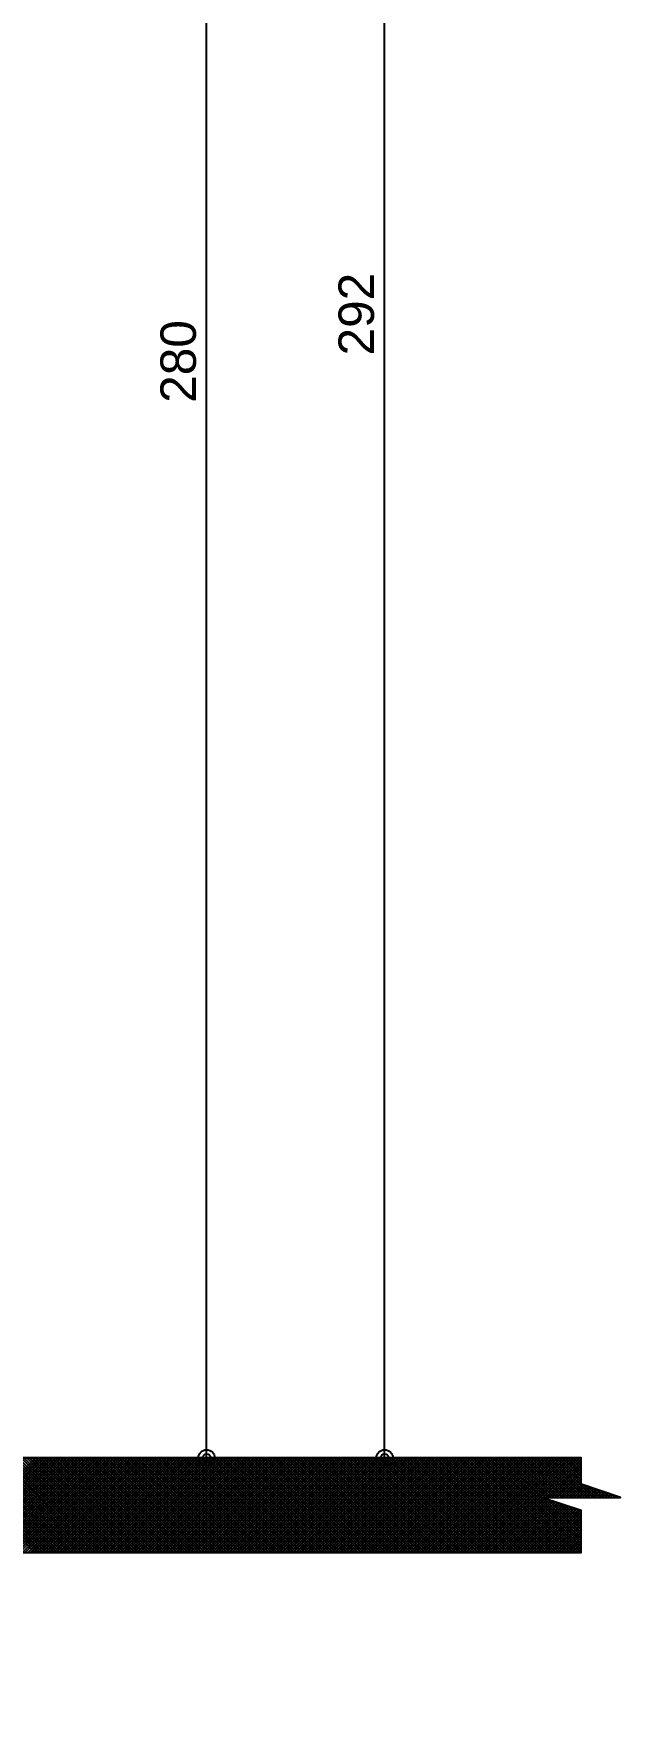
# Model space of a CAD drawing. Extents: x 0 to 119, y 0 to 84.
# Drawn here: x 37.2 to 40.18, y 17.98 to 26.48 of the extents above; entities that cross this region are included whole.
import ezdxf

# ---------------------------------------------------------------- set-up
doc = ezdxf.new("R2010")
doc.units = 0
doc.header["$MEASUREMENT"] = 0
for name, color, linetype in [('29', 9, 'CONTINUOUS'), ('32', 250, 'CONTINUOUS'), ('6', 178, 'CONTINUOUS')]:
    doc.layers.add(name, color=color, linetype=linetype)
doc.styles.add('TQS_ARIAL', font='arial.ttf')

msp = doc.modelspace()

# ---------------------------------------------------------------- linework, layer by layer
at = {"layer": '29', "color": 9, "linetype": 'Continuous'}
for p, q in [((36.731237, 19.257477), (37.211237, 18.777477)), ((36.73799, 18.777477), (37.21799, 19.257477)), ((36.74538, 19.257477), (37.22538, 18.777477)), ((36.752132, 18.777477), (37.232132, 19.257477)), ((36.759522, 19.257477), (37.239522, 18.777477)), ((36.766274, 18.777477), (37.246274, 19.257477)), ((36.773664, 19.257477), (37.253664, 18.777477)), ((36.780416, 18.777477), (37.260416, 19.257477)), ((36.787806, 19.257477), (37.267806, 18.777477)), ((36.794558, 18.777477), (37.274558, 19.257477)), ((36.801948, 19.257477), (37.281948, 18.777477)), ((36.8087, 18.777477), (37.2887, 19.257477)), ((36.81609, 19.257477), (37.29609, 18.777477)), ((36.822843, 18.777477), (37.302843, 19.257477)), ((36.830232, 19.257477), (37.310232, 18.777477)), ((36.836985, 18.777477), (37.316985, 19.257477)), ((36.844375, 19.257477), (37.324375, 18.777477)), ((36.851127, 18.777477), (37.331127, 19.257477)), ((36.858517, 19.257477), (37.338517, 18.777477)), ((36.865269, 18.777477), (37.345269, 19.257477)), ((36.872659, 19.257477), (37.352659, 18.777477)), ((36.879411, 18.777477), (37.359411, 19.257477)), ((36.886801, 19.257477), (37.366801, 18.777477)), ((36.893553, 18.777477), (37.373553, 19.257477)), ((36.900943, 19.257477), (37.380943, 18.777477)), ((36.907695, 18.777477), (37.387695, 19.257477)), ((36.915085, 19.257477), (37.395085, 18.777477)), ((36.921838, 18.777477), (37.401838, 19.257477)), ((36.929227, 19.257477), (37.409227, 18.777477)), ((36.93598, 18.777477), (37.41598, 19.257477)), ((36.943369, 19.257477), (37.423369, 18.777477)), ((36.950122, 18.777477), (37.430122, 19.257477)), ((36.957512, 19.257477), (37.437512, 18.777477)), ((36.964264, 18.777477), (37.444264, 19.257477)), ((36.971654, 19.257477), (37.451654, 18.777477)), ((36.978406, 18.777477), (37.458406, 19.257477)), ((36.985796, 19.257477), (37.465796, 18.777477)), ((36.992548, 18.777477), (37.472548, 19.257477)), ((36.999938, 19.257477), (37.479938, 18.777477)), ((37.00669, 18.777477), (37.48669, 19.257477)), ((37.01408, 19.257477), (37.49408, 18.777477)), ((37.020832, 18.777477), (37.500832, 19.257477)), ((37.028222, 19.257477), (37.508222, 18.777477)), ((37.034975, 18.777477), (37.514975, 19.257477)), ((37.042364, 19.257477), (37.522364, 18.777477)), ((37.049117, 18.777477), (37.529117, 19.257477)), ((37.056507, 19.257477), (37.536507, 18.777477)), ((37.063259, 18.777477), (37.543259, 19.257477)), ((37.070649, 19.257477), (37.550649, 18.777477)), ((37.077401, 18.777477), (37.557401, 19.257477)), ((37.084791, 19.257477), (37.564791, 18.777477)), ((37.091543, 18.777477), (37.571543, 19.257477)), ((37.098933, 19.257477), (37.578933, 18.777477)), ((37.105685, 18.777477), (37.585685, 19.257477)), ((37.113075, 19.257477), (37.593075, 18.777477)), ((37.119827, 18.777477), (37.599827, 19.257477)), ((37.127217, 19.257477), (37.607217, 18.777477)), ((37.13397, 18.777477), (37.61397, 19.257477)), ((37.141359, 19.257477), (37.621359, 18.777477)), ((37.148112, 18.777477), (37.628112, 19.257477)), ((37.155502, 19.257477), (37.635502, 18.777477)), ((37.162254, 18.777477), (37.642254, 19.257477)), ((37.169644, 19.257477), (37.649644, 18.777477)), ((37.176396, 18.777477), (37.656396, 19.257477)), ((37.183786, 19.257477), (37.663786, 18.777477)), ((37.190538, 18.777477), (37.670538, 19.257477)), ((37.197928, 19.257477), (37.677928, 18.777477)), ((37.20468, 18.777477), (37.68468, 19.257477)), ((37.21207, 19.257477), (37.69207, 18.777477)), ((37.218822, 18.777477), (37.698822, 19.257477)), ((37.226212, 19.257477), (37.706212, 18.777477)), ((37.232964, 18.777477), (37.712964, 19.257477)), ((37.240354, 19.257477), (37.720354, 18.777477)), ((37.247107, 18.777477), (37.727107, 19.257477)), ((37.254496, 19.257477), (37.734496, 18.777477)), ((37.261249, 18.777477), (37.741249, 19.257477)), ((37.268639, 19.257477), (37.748639, 18.777477)), ((37.275391, 18.777477), (37.755391, 19.257477)), ((37.282781, 19.257477), (37.762781, 18.777477)), ((37.289533, 18.777477), (37.769533, 19.257477)), ((37.296923, 19.257477), (37.776923, 18.777477)), ((37.303675, 18.777477), (37.783675, 19.257477)), ((37.311065, 19.257477), (37.791065, 18.777477)), ((37.317817, 18.777477), (37.797817, 19.257477)), ((37.325207, 19.257477), (37.805207, 18.777477)), ((37.331959, 18.777477), (37.811959, 19.257477)), ((37.339349, 19.257477), (37.819349, 18.777477)), ((37.346102, 18.777477), (37.826102, 19.257477)), ((37.353491, 19.257477), (37.833491, 18.777477)), ((37.360244, 18.777477), (37.840244, 19.257477)), ((37.367634, 19.257477), (37.847634, 18.777477)), ((37.374386, 18.777477), (37.854386, 19.257477)), ((37.381776, 19.257477), (37.861776, 18.777477)), ((37.388528, 18.777477), (37.868528, 19.257477)), ((37.395918, 19.257477), (37.875918, 18.777477)), ((37.40267, 18.777477), (37.88267, 19.257477)), ((37.41006, 19.257477), (37.89006, 18.777477)), ((37.416812, 18.777477), (37.896812, 19.257477)), ((37.424202, 19.257477), (37.904202, 18.777477)), ((37.430954, 18.777477), (37.910954, 19.257477)), ((37.438344, 19.257477), (37.918344, 18.777477)), ((37.445097, 18.777477), (37.925097, 19.257477)), ((37.452486, 19.257477), (37.932486, 18.777477)), ((37.459239, 18.777477), (37.939239, 19.257477)), ((37.466628, 19.257477), (37.946628, 18.777477)), ((37.473381, 18.777477), (37.953381, 19.257477)), ((37.480771, 19.257477), (37.960771, 18.777477)), ((37.487523, 18.777477), (37.967523, 19.257477)), ((37.494913, 19.257477), (37.974913, 18.777477)), ((37.501665, 18.777477), (37.981665, 19.257477)), ((37.509055, 19.257477), (37.989055, 18.777477)), ((37.515807, 18.777477), (37.995807, 19.257477)), ((37.523197, 19.257477), (38.003197, 18.777477)), ((37.529949, 18.777477), (38.009949, 19.257477)), ((37.537339, 19.257477), (38.017339, 18.777477)), ((37.544091, 18.777477), (38.024091, 19.257477)), ((37.551481, 19.257477), (38.031481, 18.777477)), ((37.558234, 18.777477), (38.038234, 19.257477)), ((37.565623, 19.257477), (38.045623, 18.777477)), ((37.572376, 18.777477), (38.052376, 19.257477)), ((37.579766, 19.257477), (38.059766, 18.777477)), ((37.586518, 18.777477), (38.066518, 19.257477)), ((37.593908, 19.257477), (38.073908, 18.777477)), ((37.60066, 18.777477), (38.08066, 19.257477)), ((37.60805, 19.257477), (38.08805, 18.777477)), ((37.614802, 18.777477), (38.094802, 19.257477)), ((37.622192, 19.257477), (38.102192, 18.777477)), ((37.628944, 18.777477), (38.108944, 19.257477)), ((37.636334, 19.257477), (38.116334, 18.777477)), ((37.643086, 18.777477), (38.123086, 19.257477)), ((37.650476, 19.257477), (38.130476, 18.777477)), ((37.657229, 18.777477), (38.137229, 19.257477)), ((37.664618, 19.257477), (38.144618, 18.777477)), ((37.671371, 18.777477), (38.151371, 19.257477)), ((37.678761, 19.257477), (38.158761, 18.777477)), ((37.685513, 18.777477), (38.165513, 19.257477)), ((37.692903, 19.257477), (38.172903, 18.777477)), ((37.699655, 18.777477), (38.179655, 19.257477)), ((37.707045, 19.257477), (38.187045, 18.777477)), ((37.713797, 18.777477), (38.193797, 19.257477)), ((37.721187, 19.257477), (38.201187, 18.777477)), ((37.727939, 18.777477), (38.207939, 19.257477)), ((37.735329, 19.257477), (38.215329, 18.777477)), ((37.742081, 18.777477), (38.222081, 19.257477)), ((37.749471, 19.257477), (38.229471, 18.777477)), ((37.756224, 18.777477), (38.236224, 19.257477)), ((37.763613, 19.257477), (38.243613, 18.777477)), ((37.770366, 18.777477), (38.250366, 19.257477)), ((37.777755, 19.257477), (38.257755, 18.777477)), ((37.784508, 18.777477), (38.264508, 19.257477)), ((37.791898, 19.257477), (38.271898, 18.777477)), ((37.79865, 18.777477), (38.27865, 19.257477)), ((37.80604, 19.257477), (38.28604, 18.777477)), ((37.812792, 18.777477), (38.292792, 19.257477)), ((37.820182, 19.257477), (38.300182, 18.777477)), ((37.826934, 18.777477), (38.306934, 19.257477)), ((37.834324, 19.257477), (38.314324, 18.777477)), ((37.841076, 18.777477), (38.321076, 19.257477)), ((37.848466, 19.257477), (38.328466, 18.777477)), ((37.855218, 18.777477), (38.335218, 19.257477)), ((37.862608, 19.257477), (38.342608, 18.777477)), ((37.869361, 18.777477), (38.349361, 19.257477)), ((37.87675, 19.257477), (38.35675, 18.777477)), ((37.883503, 18.777477), (38.363503, 19.257477)), ((37.890893, 19.257477), (38.370893, 18.777477)), ((37.897645, 18.777477), (38.377645, 19.257477)), ((37.905035, 19.257477), (38.385035, 18.777477)), ((37.911787, 18.777477), (38.391787, 19.257477)), ((37.919177, 19.257477), (38.399177, 18.777477)), ((37.925929, 18.777477), (38.405929, 19.257477)), ((37.933319, 19.257477), (38.413319, 18.777477)), ((37.940071, 18.777477), (38.420071, 19.257477)), ((37.947461, 19.257477), (38.427461, 18.777477)), ((37.954213, 18.777477), (38.434213, 19.257477)), ((37.961603, 19.257477), (38.441603, 18.777477)), ((37.968356, 18.777477), (38.448356, 19.257477)), ((37.975745, 19.257477), (38.455745, 18.777477)), ((37.982498, 18.777477), (38.462498, 19.257477)), ((37.989888, 19.257477), (38.469888, 18.777477)), ((37.99664, 18.777477), (38.47664, 19.257477)), ((38.00403, 19.257477), (38.48403, 18.777477)), ((38.010782, 18.777477), (38.490782, 19.257477)), ((38.018172, 19.257477), (38.498172, 18.777477)), ((38.024924, 18.777477), (38.504924, 19.257477)), ((38.032314, 19.257477), (38.512314, 18.777477)), ((38.039066, 18.777477), (38.519066, 19.257477)), ((38.046456, 19.257477), (38.526456, 18.777477)), ((38.053208, 18.777477), (38.533208, 19.257477)), ((38.060598, 19.257477), (38.540598, 18.777477)), ((38.06735, 18.777477), (38.54735, 19.257477)), ((38.07474, 19.257477), (38.55474, 18.777477)), ((38.081493, 18.777477), (38.561493, 19.257477)), ((38.088882, 19.257477), (38.568882, 18.777477)), ((38.095635, 18.777477), (38.575635, 19.257477)), ((38.103025, 19.257477), (38.583025, 18.777477)), ((38.109777, 18.777477), (38.589777, 19.257477)), ((38.117167, 19.257477), (38.597167, 18.777477)), ((38.123919, 18.777477), (38.603919, 19.257477)), ((38.131309, 19.257477), (38.611309, 18.777477)), ((38.138061, 18.777477), (38.618061, 19.257477)), ((38.145451, 19.257477), (38.625451, 18.777477)), ((38.152203, 18.777477), (38.632203, 19.257477)), ((38.159593, 19.257477), (38.639593, 18.777477)), ((38.166345, 18.777477), (38.646345, 19.257477)), ((38.173735, 19.257477), (38.653735, 18.777477)), ((38.180488, 18.777477), (38.660488, 19.257477)), ((38.187877, 19.257477), (38.667877, 18.777477)), ((38.19463, 18.777477), (38.67463, 19.257477)), ((38.20202, 19.257477), (38.68202, 18.777477)), ((38.208772, 18.777477), (38.688772, 19.257477)), ((38.216162, 19.257477), (38.696162, 18.777477)), ((38.222914, 18.777477), (38.702914, 19.257477)), ((38.230304, 19.257477), (38.710304, 18.777477)), ((38.237056, 18.777477), (38.717056, 19.257477)), ((38.244446, 19.257477), (38.724446, 18.777477)), ((38.251198, 18.777477), (38.731198, 19.257477)), ((38.258588, 19.257477), (38.738588, 18.777477)), ((38.26534, 18.777477), (38.74534, 19.257477)), ((38.27273, 19.257477), (38.75273, 18.777477)), ((38.279483, 18.777477), (38.759483, 19.257477)), ((38.286872, 19.257477), (38.766872, 18.777477)), ((38.293625, 18.777477), (38.773625, 19.257477)), ((38.301014, 19.257477), (38.781014, 18.777477)), ((38.307767, 18.777477), (38.787767, 19.257477)), ((38.315157, 19.257477), (38.795157, 18.777477)), ((38.321909, 18.777477), (38.801909, 19.257477)), ((38.329299, 19.257477), (38.809299, 18.777477)), ((38.336051, 18.777477), (38.816051, 19.257477)), ((38.343441, 19.257477), (38.823441, 18.777477)), ((38.350193, 18.777477), (38.830193, 19.257477)), ((38.357583, 19.257477), (38.837583, 18.777477)), ((38.364335, 18.777477), (38.844335, 19.257477)), ((38.371725, 19.257477), (38.851725, 18.777477)), ((38.378477, 18.777477), (38.858477, 19.257477)), ((38.385867, 19.257477), (38.865867, 18.777477)), ((38.39262, 18.777477), (38.87262, 19.257477)), ((38.400009, 19.257477), (38.880009, 18.777477)), ((38.406762, 18.777477), (38.886762, 19.257477)), ((38.414152, 19.257477), (38.894152, 18.777477)), ((38.420904, 18.777477), (38.900904, 19.257477)), ((38.428294, 19.257477), (38.908294, 18.777477)), ((38.435046, 18.777477), (38.915046, 19.257477)), ((38.442436, 19.257477), (38.922436, 18.777477)), ((38.449188, 18.777477), (38.929188, 19.257477)), ((38.456578, 19.257477), (38.936578, 18.777477)), ((38.46333, 18.777477), (38.94333, 19.257477)), ((38.47072, 19.257477), (38.95072, 18.777477)), ((38.477472, 18.777477), (38.957472, 19.257477)), ((38.484862, 19.257477), (38.964862, 18.777477)), ((38.491615, 18.777477), (38.971615, 19.257477)), ((38.499004, 19.257477), (38.979004, 18.777477)), ((38.505757, 18.777477), (38.985757, 19.257477)), ((38.513147, 19.257477), (38.993147, 18.777477)), ((38.519899, 18.777477), (38.999899, 19.257477)), ((38.527289, 19.257477), (39.007289, 18.777477)), ((38.534041, 18.777477), (39.014041, 19.257477)), ((38.541431, 19.257477), (39.021431, 18.777477)), ((38.548183, 18.777477), (39.028183, 19.257477)), ((38.555573, 19.257477), (39.035573, 18.777477)), ((38.562325, 18.777477), (39.042325, 19.257477)), ((38.569715, 19.257477), (39.049715, 18.777477)), ((38.576467, 18.777477), (39.056467, 19.257477)), ((38.583857, 19.257477), (39.063857, 18.777477)), ((38.59061, 18.777477), (39.07061, 19.257477)), ((38.597999, 19.257477), (39.077999, 18.777477)), ((38.604752, 18.777477), (39.084752, 19.257477)), ((38.612141, 19.257477), (39.092141, 18.777477)), ((38.618894, 18.777477), (39.098894, 19.257477)), ((38.626284, 19.257477), (39.106284, 18.777477)), ((38.633036, 18.777477), (39.113036, 19.257477)), ((38.640426, 19.257477), (39.120426, 18.777477)), ((38.647178, 18.777477), (39.127178, 19.257477)), ((38.654568, 19.257477), (39.134568, 18.777477)), ((38.66132, 18.777477), (39.14132, 19.257477)), ((38.66871, 19.257477), (39.14871, 18.777477)), ((38.675462, 18.777477), (39.155462, 19.257477)), ((38.682852, 19.257477), (39.162852, 18.777477)), ((38.689604, 18.777477), (39.169604, 19.257477)), ((38.696994, 19.257477), (39.176994, 18.777477)), ((38.703747, 18.777477), (39.183747, 19.257477)), ((38.711136, 19.257477), (39.191136, 18.777477)), ((38.717889, 18.777477), (39.197889, 19.257477)), ((38.725279, 19.257477), (39.205279, 18.777477)), ((38.732031, 18.777477), (39.212031, 19.257477)), ((38.739421, 19.257477), (39.219421, 18.777477)), ((38.746173, 18.777477), (39.226173, 19.257477)), ((38.753563, 19.257477), (39.233563, 18.777477)), ((38.760315, 18.777477), (39.240315, 19.257477)), ((38.767705, 19.257477), (39.247705, 18.777477)), ((38.774457, 18.777477), (39.254457, 19.257477)), ((38.781847, 19.257477), (39.261847, 18.777477)), ((38.788599, 18.777477), (39.268599, 19.257477)), ((38.795989, 19.257477), (39.275989, 18.777477)), ((38.802742, 18.777477), (39.282742, 19.257477)), ((38.810131, 19.257477), (39.290131, 18.777477)), ((38.816884, 18.777477), (39.296884, 19.257477)), ((38.824274, 19.257477), (39.304274, 18.777477)), ((38.831026, 18.777477), (39.311026, 19.257477)), ((38.838416, 19.257477), (39.318416, 18.777477)), ((38.845168, 18.777477), (39.325168, 19.257477)), ((38.852558, 19.257477), (39.332558, 18.777477)), ((38.85931, 18.777477), (39.33931, 19.257477)), ((38.8667, 19.257477), (39.3467, 18.777477)), ((38.873452, 18.777477), (39.353452, 19.257477)), ((38.880842, 19.257477), (39.360842, 18.777477)), ((38.887594, 18.777477), (39.367594, 19.257477)), ((38.894984, 19.257477), (39.374984, 18.777477)), ((38.901736, 18.777477), (39.381736, 19.257477)), ((38.909126, 19.257477), (39.389126, 18.777477)), ((38.915879, 18.777477), (39.395879, 19.257477)), ((38.923268, 19.257477), (39.403268, 18.777477)), ((38.930021, 18.777477), (39.410021, 19.257477)), ((38.937411, 19.257477), (39.417411, 18.777477)), ((38.944163, 18.777477), (39.424163, 19.257477)), ((38.951553, 19.257477), (39.431553, 18.777477)), ((38.958305, 18.777477), (39.438305, 19.257477)), ((38.965695, 19.257477), (39.445695, 18.777477)), ((38.972447, 18.777477), (39.452447, 19.257477)), ((38.979837, 19.257477), (39.459837, 18.777477)), ((38.986589, 18.777477), (39.466589, 19.257477)), ((38.993979, 19.257477), (39.473979, 18.777477)), ((39.000731, 18.777477), (39.480731, 19.257477)), ((39.008121, 19.257477), (39.488121, 18.777477)), ((39.014874, 18.777477), (39.494874, 19.257477)), ((39.022263, 19.257477), (39.502263, 18.777477)), ((39.029016, 18.777477), (39.509016, 19.257477)), ((39.036406, 19.257477), (39.516406, 18.777477)), ((39.043158, 18.777477), (39.523158, 19.257477)), ((39.050548, 19.257477), (39.530548, 18.777477)), ((39.0573, 18.777477), (39.5373, 19.257477)), ((39.06469, 19.257477), (39.54469, 18.777477)), ((39.071442, 18.777477), (39.551442, 19.257477)), ((39.078832, 19.257477), (39.558832, 18.777477)), ((39.085584, 18.777477), (39.565584, 19.257477)), ((39.092974, 19.257477), (39.572974, 18.777477)), ((39.099726, 18.777477), (39.579726, 19.257477)), ((39.107116, 19.257477), (39.587116, 18.777477)), ((39.113869, 18.777477), (39.593869, 19.257477)), ((39.121258, 19.257477), (39.601258, 18.777477)), ((39.128011, 18.777477), (39.608011, 19.257477)), ((39.1354, 19.257477), (39.6154, 18.777477)), ((39.142153, 18.777477), (39.622153, 19.257477)), ((39.149543, 19.257477), (39.629543, 18.777477)), ((39.156295, 18.777477), (39.636295, 19.257477)), ((39.163685, 19.257477), (39.643685, 18.777477)), ((39.170437, 18.777477), (39.650437, 19.257477)), ((39.177827, 19.257477), (39.657827, 18.777477)), ((39.184579, 18.777477), (39.664579, 19.257477)), ((39.191969, 19.257477), (39.671969, 18.777477)), ((39.198721, 18.777477), (39.678721, 19.257477)), ((39.206111, 19.257477), (39.686111, 18.777477)), ((39.212863, 18.777477), (39.692863, 19.257477)), ((39.220253, 19.257477), (39.700253, 18.777477)), ((39.227006, 18.777477), (39.707006, 19.257477)), ((39.234395, 19.257477), (39.714395, 18.777477)), ((39.241148, 18.777477), (39.721148, 19.257477)), ((39.248538, 19.257477), (39.728538, 18.777477)), ((39.25529, 18.777477), (39.73529, 19.257477)), ((39.26268, 19.257477), (39.74268, 18.777477)), ((39.269432, 18.777477), (39.749432, 19.257477)), ((39.276822, 19.257477), (39.756822, 18.777477)), ((39.283574, 18.777477), (39.763574, 19.257477)), ((39.290964, 19.257477), (39.770964, 18.777477)), ((39.297716, 18.777477), (39.777716, 19.257477)), ((39.305106, 19.257477), (39.785106, 18.777477)), ((39.311858, 18.777477), (39.791858, 19.257477)), ((39.319248, 19.257477), (39.799248, 18.777477)), ((39.326001, 18.777477), (39.806001, 19.257477)), ((39.33339, 19.257477), (39.81339, 18.777477)), ((39.340143, 18.777477), (39.820143, 19.257477)), ((39.347533, 19.257477), (39.827533, 18.777477)), ((39.354285, 18.777477), (39.834285, 19.257477)), ((39.361675, 19.257477), (39.841675, 18.777477)), ((39.368427, 18.777477), (39.848427, 19.257477)), ((39.375817, 19.257477), (39.855817, 18.777477)), ((39.382569, 18.777477), (39.862569, 19.257477)), ((39.389959, 19.257477), (39.869959, 18.777477)), ((39.396711, 18.777477), (39.876711, 19.257477)), ((39.404101, 19.257477), (39.884101, 18.777477)), ((39.410853, 18.777477), (39.890853, 19.257477)), ((39.418243, 19.257477), (39.898243, 18.777477)), ((39.424996, 18.777477), (39.904996, 19.257477)), ((39.432385, 19.257477), (39.912385, 18.777477)), ((39.439138, 18.777477), (39.919138, 19.257477)), ((39.446527, 19.257477), (39.926527, 18.777477)), ((39.45328, 18.777477), (39.93328, 19.257477)), ((39.46067, 19.257477), (39.94067, 18.777477)), ((39.467422, 18.777477), (39.947422, 19.257477)), ((39.474812, 19.257477), (39.954812, 18.777477)), ((39.481564, 18.777477), (39.961564, 19.257477)), ((39.488954, 19.257477), (39.968954, 18.777477)), ((39.495706, 18.777477), (39.975706, 19.257477)), ((39.503096, 19.257477), (39.981349, 18.779224)), ((39.517238, 19.257477), (39.981349, 18.793366)), ((39.53138, 19.257477), (39.981349, 18.807508)), ((39.545522, 19.257477), (39.981349, 18.82165)), ((39.559665, 19.257477), (39.981349, 18.835793)), ((39.573807, 19.257477), (39.981349, 18.849935)), ((39.587949, 19.257477), (39.787949, 19.057477)), ((39.602091, 19.257477), (39.802091, 19.057477)), ((39.616233, 19.257477), (39.816233, 19.057477)), ((39.630375, 19.257477), (39.830375, 19.057477)), ((39.644517, 19.257477), (39.844517, 19.057477)), ((39.65866, 19.257477), (39.85866, 19.057477)), ((39.672802, 19.257477), (39.872802, 19.057477)), ((39.686944, 19.257477), (39.886944, 19.057477)), ((39.701086, 19.257477), (39.901086, 19.057477)), ((39.715228, 19.257477), (39.915228, 19.057477)), ((39.72937, 19.257477), (39.92937, 19.057477)), ((39.743512, 19.257477), (39.943512, 19.057477)), ((39.757654, 19.257477), (39.957654, 19.057477)), ((39.771797, 19.257477), (39.971797, 19.057477)), ((39.785939, 19.257477), (39.985939, 19.057477)), ((39.789848, 19.057477), (39.981349, 19.248979)), ((39.800081, 19.257477), (40.000081, 19.057477)), ((39.80399, 19.057477), (39.981349, 19.234837)), ((39.814223, 19.257477), (40.014223, 19.057477)), ((39.818133, 19.057477), (39.981349, 19.220694)), ((39.828365, 19.257477), (40.028365, 19.057477)), ((39.842507, 19.257477), (40.042507, 19.057477)), ((39.856649, 19.257477), (39.981349, 19.132777)), ((39.870792, 19.257477), (39.981349, 19.14692)), ((39.884934, 19.257477), (39.981349, 19.161062)), ((39.899076, 19.257477), (39.981349, 19.175204)), ((39.913218, 19.257477), (39.981349, 19.189346)), ((39.92736, 19.257477), (39.981349, 19.203488)), ((39.941502, 19.257477), (39.981349, 19.21763)), ((39.955644, 19.257477), (39.981349, 19.231772)), ((39.969786, 19.257477), (39.981349, 19.245914)), ((39.832275, 19.057477), (39.981349, 19.206552)), ((39.846417, 19.057477), (39.981349, 19.19241)), ((39.860559, 19.057477), (39.981349, 19.178268)), ((39.874701, 19.057477), (39.981349, 19.164126)), ((39.888843, 19.057477), (39.981349, 19.149984)), ((39.902985, 19.057477), (39.981349, 19.135842)), ((39.509848, 18.777477), (39.787724, 19.055353)), ((39.52399, 18.777477), (39.79833, 19.051817)), ((39.538133, 18.777477), (39.808937, 19.048282)), ((39.552275, 18.777477), (39.819543, 19.044746)), ((39.566417, 18.777477), (39.83015, 19.041211)), ((39.791249, 19.054178), (39.981349, 18.864077)), ((39.812462, 19.047107), (39.981349, 18.878219)), ((39.833675, 19.040036), (39.981349, 18.892361)), ((39.917128, 19.057477), (39.983183, 19.123533)), ((39.93127, 19.057477), (39.993789, 19.119997)), ((39.945412, 19.057477), (40.004396, 19.116462)), ((39.959554, 19.057477), (40.015003, 19.112926)), ((39.973696, 19.057477), (40.025609, 19.109391)), ((39.987838, 19.057477), (40.036216, 19.105855)), ((39.9943, 19.119827), (40.056649, 19.057477)), ((40.00198, 19.057477), (40.046823, 19.10232)), ((40.015513, 19.112756), (40.070792, 19.057477)), ((40.016122, 19.057477), (40.057429, 19.098784)), ((40.030265, 19.057477), (40.068036, 19.095249)), ((40.036726, 19.105685), (40.084934, 19.057477)), ((40.044407, 19.057477), (40.078642, 19.091713)), ((40.057939, 19.098614), (40.099076, 19.057477)), ((40.058549, 19.057477), (40.089249, 19.088178)), ((40.072691, 19.057477), (40.099856, 19.084642)), ((40.079152, 19.091543), (40.113218, 19.057477)), ((40.086833, 19.057477), (40.110462, 19.081107)), ((40.100366, 19.084472), (40.12736, 19.057477)), ((40.100975, 19.057477), (40.121069, 19.077571)), ((40.115117, 19.057477), (40.131675, 19.074035)), ((40.121579, 19.077401), (40.141502, 19.057477)), ((40.12926, 19.057477), (40.142282, 19.0705)), ((40.142792, 19.07033), (40.155644, 19.057477)), ((40.143402, 19.057477), (40.152889, 19.066964)), ((40.157544, 19.057477), (40.163495, 19.063429)), ((40.164005, 19.063259), (40.169786, 19.057477)), ((40.171686, 19.057477), (40.174102, 19.059893)), ((39.580559, 18.777477), (39.840757, 19.037675)), ((39.594701, 18.777477), (39.851363, 19.03414)), ((39.608843, 18.777477), (39.86197, 19.030604)), ((39.622985, 18.777477), (39.872576, 19.027068)), ((39.637128, 18.777477), (39.883183, 19.023533)), ((39.65127, 18.777477), (39.89379, 19.019997)), ((39.665412, 18.777477), (39.904396, 19.016462)), ((39.679554, 18.777477), (39.915003, 19.012926)), ((39.693696, 18.777477), (39.925609, 19.009391)), ((39.707838, 18.777477), (39.936216, 19.005855)), ((39.72198, 18.777477), (39.946823, 19.00232)), ((39.736122, 18.777477), (39.957429, 18.998784)), ((39.750265, 18.777477), (39.968036, 18.995249)), ((39.764407, 18.777477), (39.978642, 18.991713)), ((39.778549, 18.777477), (39.981349, 18.980278)), ((39.792691, 18.777477), (39.981349, 18.966136)), ((39.854888, 19.032965), (39.981349, 18.906503)), ((39.876101, 19.025893), (39.981349, 18.920645)), ((39.897315, 19.018822), (39.981349, 18.934788)), ((39.918528, 19.011751), (39.981349, 18.94893)), ((39.939741, 19.00468), (39.981349, 18.963072)), ((39.960954, 18.997609), (39.981349, 18.977214)), ((39.806833, 18.777477), (39.981349, 18.951994)), ((39.820975, 18.777477), (39.981349, 18.937852)), ((39.835117, 18.777477), (39.981349, 18.92371)), ((39.84926, 18.777477), (39.981349, 18.909567)), ((39.863402, 18.777477), (39.981349, 18.895425)), ((39.877544, 18.777477), (39.981349, 18.881283)), ((39.891686, 18.777477), (39.981349, 18.867141)), ((39.905828, 18.777477), (39.981349, 18.852999)), ((39.91997, 18.777477), (39.981349, 18.838857)), ((39.934112, 18.777477), (39.981349, 18.824715)), ((39.948255, 18.777477), (39.981349, 18.810572)), ((39.962397, 18.777477), (39.981349, 18.79643)), ((39.976539, 18.777477), (39.981349, 18.782288))]:
    msp.add_line(p, q, dxfattribs=at)
msp.add_lwpolyline([(31.841493, 19.257477), (31.841493, 17.977477), (32.401493, 17.977477), (32.401493, 18.777477), (39.981349, 18.777477), (39.981349, 18.990811), (39.78135, 19.057477), (40.181349, 19.057477), (39.981349, 19.124144), (39.981349, 19.257477), (36.641493, 19.257477), (32.401493, 19.257477), (32.401493, 19.257477), (31.841493, 19.257477)], dxfattribs=at)
at = {"layer": '32', "color": 250, "linetype": 'Continuous'}
for p, q in [((38.985125, 19.257477), (38.985125, 30.937477)), ((38.081966, 19.257477), (38.081966, 30.457477)), ((38.449899, 19.257477), (37.831966, 19.257477)), ((38.699899, 19.257477), (38.699899, 19.257477)), ((39.143554, 19.257477), (38.735125, 19.257477)), ((39.393554, 19.257477), (39.393554, 19.257477))]:
    msp.add_line(p, q, dxfattribs=at)
for centre, radius in [((38.081966, 19.257477), 0.041625), ((38.985125, 19.257477), 0.041625), ((38.081966, 19.257477), 0.02075), ((38.985125, 19.257477), 0.02075)]:
    msp.add_circle(centre, radius, dxfattribs=at)
at = {"layer": '6', "color": 178, "linetype": 'Continuous'}
msp.add_line((39.041715, 19.257477), (39.981349, 19.257477), dxfattribs=at)
for points in [[(32.401493, 18.777477), (39.981349, 18.777477), (39.981349, 18.990811), (39.78135, 19.057477), (40.181349, 19.057477), (39.981349, 19.124144), (39.981349, 19.257477)], [(32.401493, 19.257477), (36.641493, 19.257477), (39.981349, 19.257477)]]:
    msp.add_lwpolyline(points, dxfattribs=at)

# ---------------------------------------------------------------- texts
at = {"layer": '32', "color": 250, "linetype": 'Continuous', "style": 'TQS_ARIAL'}
for s, p in [('292', (38.931125, 24.845477)), ('280', (38.027966, 24.605477))]:
    msp.add_text(s, height=0.18, rotation=90, dxfattribs=at).set_placement(p)

doc.saveas('drawing.dxf')
